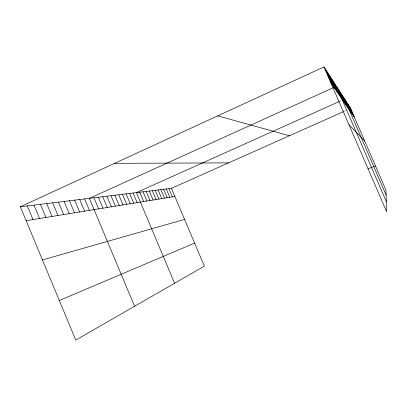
<?xml version="1.0" encoding="UTF-8"?>
<svg xmlns="http://www.w3.org/2000/svg" width="407" height="407" viewBox="0 0 407 407"><rect width="100%" height="100%" fill="white"/><g stroke="black" fill="none" stroke-linecap="round" stroke-linejoin="round"><path stroke-width="0.31" stroke-dasharray="2.04 1.53" d="M340.054 101.18L341.193 100.671M344.5 111.218L347.827 109.732"/><path stroke-width="0.61" d="M20.35 206.761L171.423 188.334L204.355 266.153L75.778 340.069L20.35 206.761L323.972 66.931L350.6 108.501L385.948 190.105L386.65 211.762L323.972 66.931M339.489 101.435L136.401 192.608L174.608 283.252M342.328 100.163L344.602 99.14L386.106 194.968M171.423 188.334L343.946 111.462M348.936 109.239L350.6 108.501M59.336 300.524L194.602 243.106M368.05 168.783L375.478 165.939M42.455 259.931L184.58 219.419M26.134 220.675L174.868 196.474M114.672 163.324L228.546 162.881M217.72 115.868L289.428 135.755M348.962 124.674L364.718 141.092M330.509 82.041L354.293 117.033M350.168 107.824L353.912 116.468M349.725 107.138L353.515 115.888M349.272 106.43L353.113 115.293M348.809 105.703L352.696 114.682M348.331 104.96L352.269 114.057M347.843 104.192L351.831 113.411M347.339 103.409L351.383 112.749M346.82 102.6L350.92 112.073M346.291 101.77L350.447 111.376M345.741 100.921L349.959 110.653M345.182 100.041L349.455 109.915M344.027 98.24L348.428 108.399M343.432 97.314L347.893 107.616M342.821 96.357L347.349 106.817M342.19 95.375L346.784 105.988M341.539 94.363L346.204 105.133M340.873 93.315L345.609 104.253M340.181 92.241L344.994 103.347M339.469 91.127L344.358 102.416M338.736 89.983L343.701 101.45M337.978 88.797L343.025 100.453M337.194 87.576L342.323 99.42M386.324 201.653L336.386 86.309L89.357 198.346L134.59 306.257M335.546 85.002L340.852 97.253M334.676 83.644L340.074 96.113M333.781 82.245L339.27 94.933M332.845 80.79L338.441 93.707M331.883 79.284L337.576 92.44M330.881 77.717L336.681 91.122M329.838 76.094L335.75 89.754M328.754 74.405L334.788 88.334M327.63 72.65L333.781 86.854M326.46 70.823L332.733 85.317M325.244 68.915L331.644 83.715M168.885 188.645L172.37 196.881M166.29 188.96L169.816 197.298M163.624 189.286L167.196 197.726M160.897 189.616L164.509 198.158M158.104 189.957L161.757 198.606M155.24 190.308L158.939 199.069M152.299 190.669L156.049 199.537M149.288 191.036L153.078 200.02M146.194 191.412L150.035 200.514M143.015 191.799L146.907 201.022M139.754 192.196L143.696 201.546M133.064 193.015L137.108 202.62M129.63 193.432L133.73 203.169M126.104 193.864L130.26 203.734M122.476 194.307L126.689 204.314M118.747 194.76L123.021 204.914M114.911 195.228L119.241 205.525M110.963 195.711L115.354 206.161M106.899 196.205L111.355 206.812M102.712 196.718L107.229 207.478M98.397 197.242L102.981 208.17M93.946 197.787L98.601 208.883M84.62 198.921L89.418 210.378M79.726 199.522L84.6 211.162M74.674 200.137L79.63 211.971M69.449 200.773L74.486 212.81M64.047 201.434L69.165 213.675M58.46 202.116L63.66 214.57M52.671 202.823L57.962 215.496M46.673 203.551L52.055 216.458M40.456 204.309L45.935 217.455M34.005 205.097L39.581 218.488M27.31 205.917L32.987 219.561"/></g></svg>
